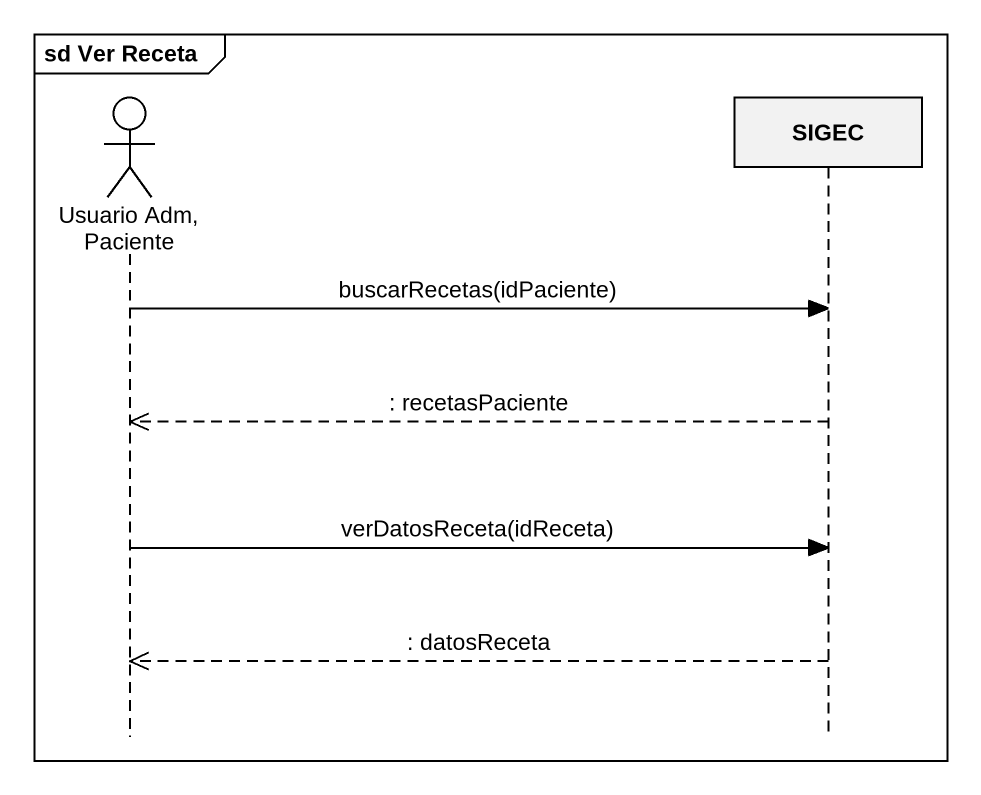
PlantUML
@startuml
mainframe sd Ver Receta
hide footbox
actor "Usuario Adm, Paciente" as Usuario_Adm_Paciente
participant SIGEC

Usuario_Adm_Paciente -> SIGEC : buscarRecetas(idPaciente)
SIGEC -->> Usuario_Adm_Paciente : : recetasPaciente
Usuario_Adm_Paciente -> SIGEC : verDatosReceta(idReceta)
SIGEC -->> Usuario_Adm_Paciente : : datosReceta
@enduml
